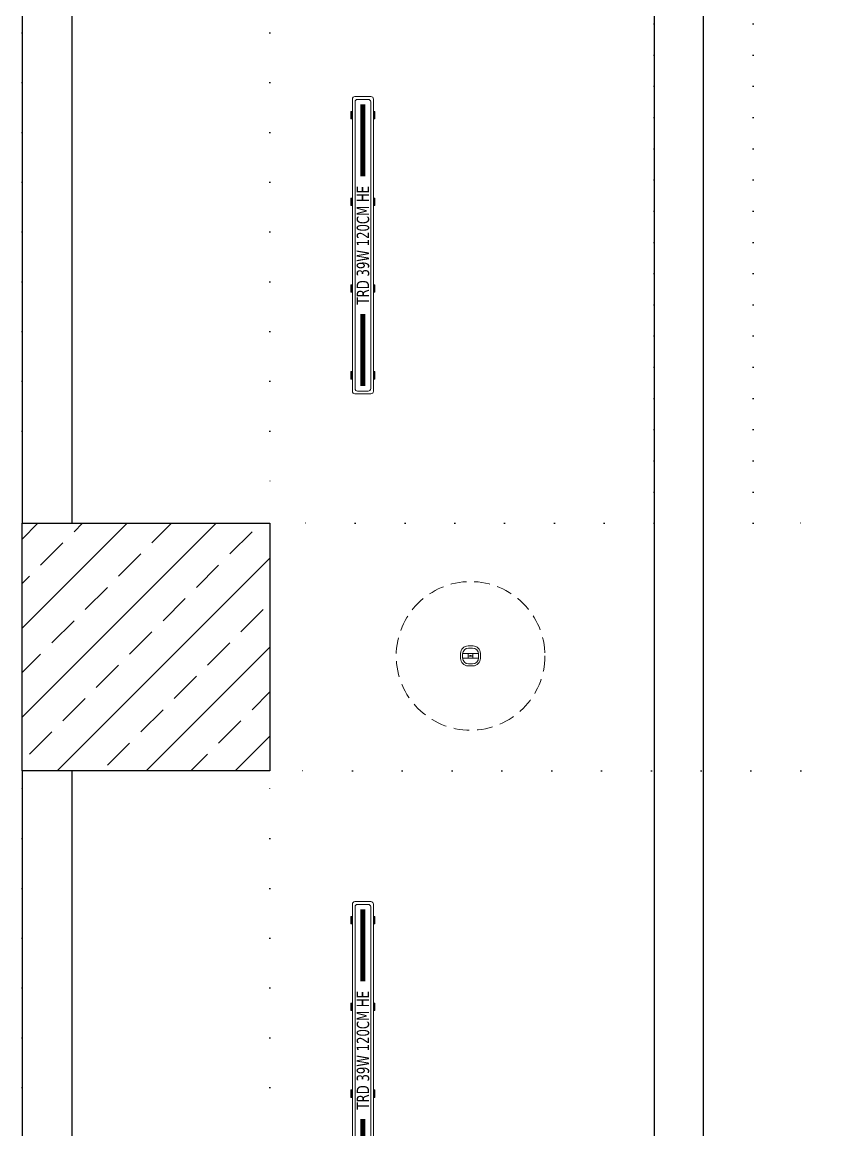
# Model space of a CAD drawing. Header units: centimetres. Extents: x 405564 to 502064, y 46284 to 60634.
# Drawn here: x 483749.7 to 484079.7, y 55887.7 to 56334.9 of the extents above; entities that cross this region are included whole.
import ezdxf
from ezdxf.enums import TextEntityAlignment as Align

# ---------------------------------------------------------------- set-up
doc = ezdxf.new("R2010")
doc.units = ezdxf.units.CM
for name, pattern in [('ACAD_ISO07W100', [3, 0, -3]), ('DOT', [0.25, 0, -0.25]), ('HIDDEN', [9.525, 6.35, -3.175])]:
    doc.linetypes.add(name, pattern=pattern)
doc.layers.add('0-KRCN-AYDINLATMA-130426', color=8, linetype='Continuous', lineweight=9)
doc.layers.add('0-KRCN-MİMARİ-220526', color=8, linetype='Continuous', lineweight=9)
for name, color, linetype in [('AS_DOS_TERAS_UST', 8, 'ACAD_ISO07W100'), ('AS_DUV_GAZBETON', 8, 'Continuous'), ('AS_TA_BETONARME', 5, 'Continuous'), ('AS_TA_TARAMA', 8, 'Continuous')]:
    doc.layers.add(name, color=color, linetype=linetype)
doc.styles.add('TAHOMA', font='tahoma.ttf')

# ---------------------------------------------------------------- blocks, each defined once
blk = doc.blocks.new('TRD 39W 120CM ELP')
at = {"layer": '0-KRCN-AYDINLATMA-130426'}
h = blk.add_hatch(color=256, dxfattribs=at)
h.dxf.hatch_style = 1
h.paths.add_polyline_path([(-54.27, 4.25), (-51.23, 4.25), (-51.23, 4.86), (-54.27, 4.86)])
h = blk.add_hatch(color=256, dxfattribs=at)
h.dxf.hatch_style = 1
h.paths.add_polyline_path([(-19.27, 4.25), (-16.23, 4.25), (-16.23, 4.86), (-19.27, 4.86)])
h = blk.add_hatch(color=256, dxfattribs=at)
h.dxf.hatch_style = 1
h.paths.add_polyline_path([(15.73, 4.25), (18.77, 4.25), (18.77, 4.86), (15.73, 4.86)])
h = blk.add_hatch(color=256, dxfattribs=at)
h.dxf.hatch_style = 1
h.paths.add_polyline_path([(50.73, 4.25), (53.77, 4.25), (53.77, 4.86), (50.73, 4.86)])
h = blk.add_hatch(color=256, dxfattribs=at)
h.dxf.hatch_style = 1
h.paths.add_polyline_path([(-54.27, -4.25), (-51.23, -4.25), (-51.23, -4.86), (-54.27, -4.86)])
h = blk.add_hatch(color=256, dxfattribs=at)
h.dxf.hatch_style = 1
h.paths.add_polyline_path([(-19.27, -4.25), (-16.23, -4.25), (-16.23, -4.86), (-19.27, -4.86)])
h = blk.add_hatch(color=256, dxfattribs=at)
h.dxf.hatch_style = 1
h.paths.add_polyline_path([(15.73, -4.25), (18.77, -4.25), (18.77, -4.86), (15.73, -4.86)])
h = blk.add_hatch(color=256, dxfattribs=at)
h.dxf.hatch_style = 1
h.paths.add_polyline_path([(50.73, -4.25), (53.77, -4.25), (53.77, -4.86), (50.73, -4.86)])
for points in [[(-54.27, 4.25), (-51.23, 4.25), (-51.23, 4.86), (-54.27, 4.86)], [(-19.27, 4.25), (-16.23, 4.25), (-16.23, 4.86), (-19.27, 4.86)], [(15.73, 4.25), (18.77, 4.25), (18.77, 4.86), (15.73, 4.86)], [(50.73, 4.25), (53.77, 4.25), (53.77, 4.86), (50.73, 4.86)], [(-54.27, -4.25), (-51.23, -4.25), (-51.23, -4.86), (-54.27, -4.86)], [(-19.27, -4.25), (-16.23, -4.25), (-16.23, -4.86), (-19.27, -4.86)], [(15.73, -4.25), (18.77, -4.25), (18.77, -4.86), (15.73, -4.86)], [(50.73, -4.25), (53.77, -4.25), (53.77, -4.86), (50.73, -4.86)]]:
    blk.add_lwpolyline(points, close=True, dxfattribs=at)
for points in [[(-59.25, 4.25), (58.75, 4.25, -0.414214), (59.75, 3.25), (59.75, -3.25, -0.414214), (58.75, -4.25), (-59.25, -4.25, -0.414214), (-60.25, -3.25), (-60.25, 3.25, -0.414214)], [(-58.14, 3.14), (57.64, 3.14, -0.414214), (58.64, 2.14), (58.64, -2.14, -0.414214), (57.64, -3.14), (-58.14, -3.14, -0.414214), (-59.14, -2.14), (-59.14, 2.14, -0.414214)]]:
    blk.add_lwpolyline(points, format="xyb", close=True, dxfattribs=at)
at = {"layer": '0-KRCN-AYDINLATMA-130426', "const_width": 2, "elevation": 1}
for points in [[(-57.14, 0), (-28.03, 0)], [(27.53, 0), (56.64, 0)]]:
    blk.add_lwpolyline(points, dxfattribs=at)
at = {"layer": '0-KRCN-AYDINLATMA-130426', "ltscale": 60, "style": 'TAHOMA', "width": 0.8}
blk.add_text('TRD 39W 120CM HE', height=5, dxfattribs=at).set_placement((-0.25, 0), align=Align.MIDDLE_CENTER)
blk = doc.blocks.new('ABB 6131-51-24-500')
at = {"layer": '0-KRCN-AYDINLATMA-130426'}
for p, q in [((-4.02, -1), (-4.02, 1)), ((3.21, 1), (-3.2, 1)), ((-3.2, -0.84), (-3.2, 0.77)), ((-1.01, 4.01), (0.99, 4.01)), ((-1.01, -0.93), (-1.01, 1)), ((-0.8, 3.17), (0.81, 3.17)), ((0.98, -0.93), (0.98, 1)), ((3.21, 0.77), (3.21, -0.84)), ((4, 1), (4, -1)), ((3.21, -0.93), (-3.2, -0.93)), ((0.99, -4.01), (-1.01, -4.01)), ((0.81, -3.24), (-0.8, -3.24))]:
    blk.add_line(p, q, dxfattribs=at)
at = {"layer": '0-KRCN-AYDINLATMA-130426', "linetype": 'HIDDEN'}
blk.add_circle((0, 0), 30, dxfattribs=at)
at = {"layer": '0-KRCN-AYDINLATMA-130426'}
for centre, radius in [((-0.53, 0), 0.089), ((0, 0), 0.16), ((0.52, 0), 0.089)]:
    blk.add_circle(centre, radius, dxfattribs=at)
for centre, radius, start, end in [((-1.01, 1), 3.01, 90, 180), ((-0.8, 0.77), 2.41, 90, 180), ((0.81, 0.77), 2.41, 0, 90), ((0.99, 1), 3.01, 0, 90), ((-1.01, -1), 3.01, 180, 270), ((-0.8, -0.84), 2.41, 180, 270), ((0.81, -0.84), 2.41, 270, 0), ((0.99, -1), 3.01, 270, 0)]:
    blk.add_arc(centre, radius, start, end, dxfattribs=at)
blk = doc.blocks.new('G$C546873DE')
at = {"layer": '0-KRCN-AYDINLATMA-130426', "rotation": 90}
for p in [(13323.18, 9111.05), (13323.18, 8786.05)]:
    blk.add_blockref('TRD 39W 120CM ELP', p, dxfattribs=at)
at = {"layer": '0-KRCN-AYDINLATMA-130426'}
blk.add_blockref('ABB 6131-51-24-500', (13366.62, 8945), dxfattribs=at)
blk = doc.blocks.new('A$C6A10306C')
at = {"layer": 'AS_TA_TARAMA'}
h = blk.add_hatch(dxfattribs=at)
h.set_pattern_fill('ANSI33', color=256, scale=4, angle=180)
h.set_pattern_definition([(225, (17560.68, -7819.299), (17.96051, -17.96051), []), (225, (17542.72, -7819.299), (17.96051, -17.96051), [12.7, -6.35])])
h.paths.add_polyline_path([(13185.68, -4501.45), (13285.68, -4501.45), (13285.68, -4601.45), (13185.68, -4601.45)])
at = {"layer": 'AS_DOS_TERAS_UST', "linetype": 'DOT', "ltscale": 80}
for p, q in [((13185.68, -3901.45), (13185.68, -4501.45)), ((13285.68, -3901.45), (13285.68, -4501.45)), ((13440.68, -4501.45), (13285.68, -4501.45)), ((13660.68, -4501.45), (13480.68, -4501.45)), ((13185.68, -5171.45), (13185.68, -4601.45)), ((13285.68, -5171.45), (13285.68, -4601.45)), ((13660.68, -4601.45), (13285.68, -4601.45))]:
    blk.add_line(p, q, dxfattribs=at)
at = {"layer": 'AS_DOS_TERAS_UST', "linetype": 'DOT', "ltscale": 50}
for points in [[(13440.68, -4501.45), (13440.68, -3901.45)], [(13480.68, -4501.45), (13480.68, -3901.45)]]:
    blk.add_lwpolyline(points, dxfattribs=at)
at = {"layer": 'AS_DUV_GAZBETON'}
blk.add_lwpolyline([(13460.68, -4846.45), (13965.68, -4846.45), (13965.68, -4826.45), (13460.68, -4826.45), (13460.68, -3571.45), (15565.68, -3571.45), (15565.68, -3606.45), (15585.68, -3606.45), (15585.68, -3551.45), (13440.68, -3551.45), (13440.68, -5171.45), (13460.68, -5171.45)], close=True, dxfattribs=at)
for points in [[(13185.68, -3901.45), (13185.68, -4501.45)], [(13205.68, -3901.45), (13205.68, -4501.45)], [(13185.68, -4601.45), (13185.68, -5171.45)], [(13205.68, -4601.45), (13205.68, -5171.45)]]:
    blk.add_lwpolyline(points, dxfattribs=at)
at = {"layer": 'AS_TA_BETONARME'}
blk.add_lwpolyline([(13185.68, -4501.45), (13285.68, -4501.45), (13285.68, -4601.45), (13185.68, -4601.45)], close=True, dxfattribs=at)

msp = doc.modelspace()

# ---------------------------------------------------------------- block references
at = {"layer": '0-KRCN-AYDINLATMA-130426'}
msp.add_blockref('G$C546873DE', (470564.07, 47134.02), dxfattribs=at)

# ---------------------------------------------------------------- next in the draw order: block references
at = {"layer": '0-KRCN-MİMARİ-220526'}
msp.add_blockref('A$C6A10306C', (470564.07, 60634.02), dxfattribs=at)

doc.saveas('drawing.dxf')
